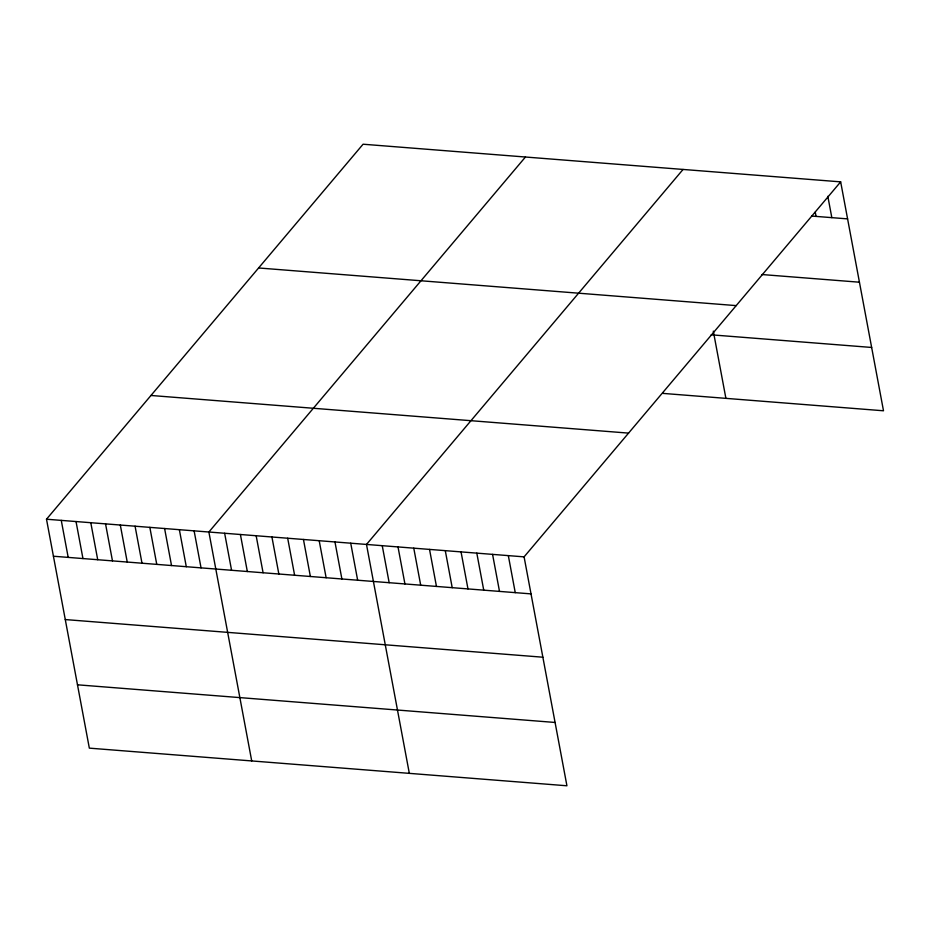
<?xml version="1.0" encoding="UTF-8"?>
<svg xmlns="http://www.w3.org/2000/svg" width="930" height="930" viewBox="0 0 930 930"><rect width="100%" height="100%" fill="white"/><g stroke="black" fill="none" stroke-linecap="round" stroke-linejoin="round"><path stroke-width="1.4" d="M840.662 181.862L524.09 556.861L566.928 785.78L89.338 748.139L46.5 519.219L363.072 144.22L840.662 181.862L883.5 410.781L662.858 393.39M525.45 157.019L208.878 532.018L251.716 760.938M683.05 169.446L366.49 544.445L409.328 773.365M811.774 216.062L847.59 218.887M762.007 274.536L859.436 282.209M258.598 267.968L736.188 305.61M711.183 334.812L871.654 347.46M150.962 395.471L628.564 433.113M46.5 519.219L524.09 556.861M53.429 556.233L531.018 593.886M65.274 619.566L542.876 657.208M77.492 684.806L555.082 722.459M827.828 196.288L831.827 217.643M815.261 212.133L816.063 216.399M713.31 331.115L725.9 398.366M508.326 555.617L515.255 592.643M492.575 554.385L499.503 591.399M476.811 553.141L483.74 590.155M461.048 551.897L467.976 588.911M445.284 550.653L452.213 587.679M429.532 549.409L436.461 586.435M413.769 548.165L420.697 585.191M398.005 546.921L404.934 583.947M382.242 545.678L389.17 582.703M350.726 543.201L357.655 580.215M334.963 541.957L341.891 578.972M319.199 540.714L326.128 577.739M303.447 539.47L310.376 576.495M287.684 538.226L294.612 575.251M271.92 536.982L278.849 574.008M256.157 535.738L263.085 572.764M240.405 534.506L247.334 571.52M224.642 533.262L231.57 570.276M194.114 530.856L201.043 567.87M179.362 529.693L186.291 566.707M164.598 528.519L171.527 565.545M149.835 527.356L156.763 564.382M135.071 526.194L141.999 563.22M120.307 525.032L127.236 562.057M105.543 523.869L112.472 560.895M90.791 522.707L97.72 559.732M76.028 521.544L82.956 558.57M61.264 520.382L68.192 557.396"/></g></svg>
